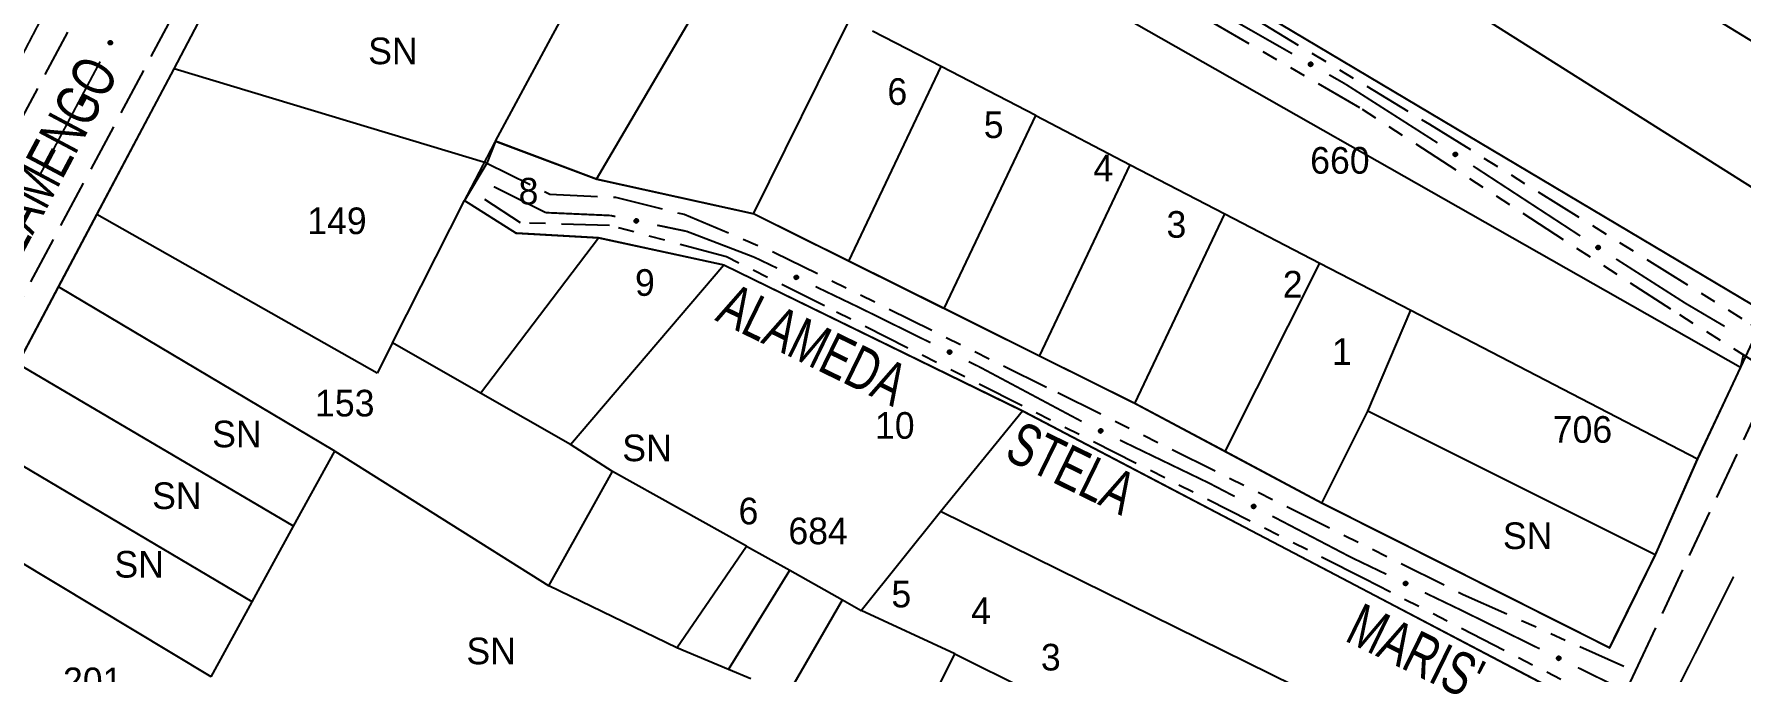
# Model space of a CAD drawing. Extents: x 203555 to 204724, y 4873703 to 4874787.
# Drawn here: x 204424.5 to 204584.7, y 4874197.2 to 4874257 of the extents above; entities that cross this region are included whole.
import ezdxf
from ezdxf.enums import TextEntityAlignment as Align

# ---------------------------------------------------------------- set-up
doc = ezdxf.new("R2010")
doc.units = 0
doc.header["$LTSCALE"] = 1.5
doc.header["$MEASUREMENT"] = 0
doc.linetypes.add('TRACO_11', pattern=[8, 3, -1, 3, -1])
doc.linetypes.add('TRACO_25', pattern=[8, 3, -1, 1, -1, 1, -1])
for name, color, linetype in [('CD_MALHA_LOTES', 7, 'CONTINUOUS'), ('RU-QUADRA', 210, 'CONTINUOUS'), ('SV-EIXO-RUA-N-PAV', 6, 'CONTINUOUS'), ('SV-EIXO-RUA-PAV', 20, 'CONTINUOUS'), ('SV-RUA-NAO-PAV', 7, 'CONTINUOUS'), ('SV-RUA-PAVIM', 7, 'CONTINUOUS'), ('SV-TXT-RUA-N-PAV', 7, 'CONTINUOUS'), ('SV-TXT-RUA-PAV', 7, 'CONTINUOUS'), ('Th_NmrPort', 1, 'CONTINUOUS')]:
    doc.layers.add(name, color=color, linetype=linetype)
doc.styles.add('ARIAL', font='ARIAL.SHX')

msp = doc.modelspace()

# ---------------------------------------------------------------- linework, layer by layer
at = {"layer": 'CD_MALHA_LOTES', "linetype": 'Continuous', "flags": 128}
for points in [[(204591.18871, 4874239.206725), (204495.971618, 4874299.295533)], [(204587.044974, 4874230.881957), (204490.166876, 4874288.514459)], [(204508.861262, 4874268.847068), (204584.66483, 4874225.761189)], [(204596.421879, 4874249.841343), (204564.504352, 4874269.366154)], [(204437.642343, 4874253.773361), (204445.038849, 4874267.859273)], [(204477.292566, 4874243.416729), (204489.571919, 4874264.397392)], [(204467.799492, 4874246.971801), (204474.503856, 4874259.423731)], [(204492.033314, 4874240.169592), (204501.074096, 4874258.429409)], [(204509.640992, 4874253.984416), (204503.209754, 4874257.321308)], [(204500.966128, 4874235.725731), (204509.640992, 4874253.984416)], [(204518.5114, 4874249.381943), (204509.640992, 4874253.984416)], [(204430.404906, 4874240.099845), (204437.642343, 4874253.773361)], [(204467.015782, 4874244.920745), (204437.642343, 4874253.773361)], [(204509.917718, 4874231.27253), (204518.5114, 4874249.381943)], [(204518.5114, 4874249.381943), (204527.381808, 4874244.779471)], [(204467.799492, 4874246.971801), (204467.015782, 4874244.920745)], [(204477.292566, 4874243.416729), (204467.799492, 4874246.971801)], [(204467.015782, 4874244.920745), (204464.898451, 4874241.413696)], [(204518.869309, 4874226.819328), (204527.381808, 4874244.779471)], [(204527.381808, 4874244.779471), (204536.252215, 4874240.176999)], [(204492.033314, 4874240.169592), (204477.292566, 4874243.416729)], [(204458.151085, 4874228.060854), (204464.898451, 4874241.413696)], [(204464.898451, 4874241.413696), (204469.740847, 4874238.359262), (204477.485798, 4874237.919944)], [(204426.805054, 4874233.298731), (204430.404906, 4874240.099845)], [(204456.698674, 4874225.197195), (204430.404906, 4874240.099845)], [(204500.966128, 4874235.725731), (204492.033314, 4874240.169592)], [(204527.820899, 4874222.366126), (204536.252215, 4874240.176999)], [(204536.252215, 4874240.176999), (204545.188223, 4874235.54049)], [(204466.414288, 4874223.341533), (204477.485798, 4874237.919944)], [(204477.485798, 4874237.919944), (204489.230322, 4874235.369174)], [(204474.848667, 4874218.52445), (204489.230322, 4874235.369174)], [(204489.230322, 4874235.369174), (204517.271915, 4874221.679707)], [(204509.917718, 4874231.27253), (204500.966128, 4874235.725731)], [(204536.303961, 4874217.840868), (204545.188223, 4874235.54049)], [(204545.188223, 4874235.54049), (204553.716591, 4874231.115487)], [(204422.984533, 4874226.080713), (204426.805054, 4874233.298731)], [(204452.720344, 4874217.888724), (204426.805054, 4874233.298731)], [(204518.869309, 4874226.819328), (204509.917718, 4874231.27253)], [(204549.680999, 4874221.640139), (204553.716591, 4874231.115487)], [(204553.716591, 4874231.115487), (204580.60672, 4874217.163359)], [(204587.044974, 4874230.881957), (204584.66483, 4874225.761189)], [(204458.151085, 4874228.060854), (204456.698674, 4874225.197195)], [(204466.414288, 4874223.341533), (204458.151085, 4874228.060854)], [(204527.820899, 4874222.366126), (204518.869309, 4874226.819328)], [(204448.870072, 4874210.84912), (204422.984533, 4874226.080713)], [(204584.66483, 4874225.761189), (204580.60672, 4874217.163359)], [(204474.848667, 4874218.52445), (204466.414288, 4874223.341533)], [(204536.303961, 4874217.840868), (204527.820899, 4874222.366126)], [(204509.580626, 4874212.210012), (204517.271915, 4874221.679707)], [(204517.271915, 4874221.679707), (204545.419232, 4874206.920467), (204569.370822, 4874194.361285)], [(204545.351751, 4874213.014358), (204549.680999, 4874221.640139)], [(204576.653187, 4874208.16252), (204549.680999, 4874221.640139)], [(204444.983467, 4874203.743088), (204419.233746, 4874218.994442)], [(204448.870072, 4874210.84912), (204452.720344, 4874217.888724)], [(204452.720344, 4874217.888724), (204472.810634, 4874205.230871)], [(204478.808437, 4874215.986675), (204474.848667, 4874218.52445)], [(204545.351751, 4874213.014358), (204536.303961, 4874217.840868)], [(204580.60672, 4874217.163359), (204576.653187, 4874208.16252)], [(204472.810634, 4874205.230871), (204478.808437, 4874215.986675)], [(204491.363306, 4874208.977033), (204478.808437, 4874215.986675)], [(204572.349009, 4874199.436727), (204545.351751, 4874213.014358)], [(204441.140511, 4874196.716862), (204415.565776, 4874212.064632)], [(204444.983467, 4874203.743088), (204448.870072, 4874210.84912)], [(204502.135908, 4874202.940027), (204509.580626, 4874212.210012)], [(204564.851144, 4874184.970526), (204509.580626, 4874212.210012)], [(204484.841, 4874199.430842), (204491.363306, 4874208.977033)], [(204491.363306, 4874208.977033), (204495.432266, 4874206.705249)], [(204576.653187, 4874208.16252), (204572.349009, 4874199.436727)], [(204489.669146, 4874197.396876), (204495.432266, 4874206.705249)], [(204495.432266, 4874206.705249), (204500.383372, 4874203.940944)], [(204484.841, 4874199.430842), (204472.810634, 4874205.230871)], [(204441.140511, 4874196.716862), (204444.983467, 4874203.743088)], [(204495.237657, 4874195.051015), (204500.383372, 4874203.940944)], [(204500.383372, 4874203.940944), (204502.135908, 4874202.940027)], [(204510.935612, 4874198.848803), (204502.135908, 4874202.940027)], [(204489.669146, 4874197.396876), (204484.841, 4874199.430842)], [(204506.519149, 4874189.9945), (204510.935612, 4874198.848803)], [(204510.935612, 4874198.848803), (204517.849571, 4874195.406004)], [(204491.761551, 4874196.502139), (204489.669146, 4874197.396876)]]:
    msp.add_lwpolyline(points, dxfattribs=at)
at = {"layer": 'RU-QUADRA', "linetype": 'Continuous', "const_width": 0.18, "flags": 128}
for points in [[(204310.857444, 4874044.5141), (204316.825537, 4874055.439101), (204324.132849, 4874068.815634), (204329.359002, 4874078.382462), (204333.177494, 4874085.426942), (204337.035755, 4874092.544788), (204345.095916, 4874107.414438), (204353.010124, 4874122.014828), (204356.934678, 4874129.254974), (204362.483009, 4874139.490718), (204368.210604, 4874150.057173), (204378.042883, 4874168.788761), (204397.251538, 4874205.383394), (204406.511918, 4874222.683167), (204424.976674, 4874258.07243), (204427.873721, 4874263.624863), (204444.661365, 4874295.068416), (204448.524043, 4874302.303281), (204454.617907, 4874313.730759), (204470.747956, 4874344.227569), (204475.982677, 4874354.124766), (204485.256971, 4874371.659517), (204461.843799, 4874374.511439), (204441.363232, 4874377.006144)], [(204422.984533, 4874226.080713), (204426.805054, 4874233.298731), (204430.404906, 4874240.099845), (204437.642343, 4874253.773361), (204445.038849, 4874267.859273), (204447.790745, 4874273.145397), (204460.480566, 4874297.26649), (204467.557636, 4874310.744066), (204471.261834, 4874317.798344), (204475.021291, 4874324.957857), (204478.671907, 4874331.910092), (204485.640745, 4874345.181552), (204491.21124, 4874354.232307), (204497.536899, 4874364.353361), (204500.826242, 4874369.413888), (204504.874663, 4874371.438099), (204515.50177, 4874369.919941), (204522.066485, 4874369.107707), (204538.944045, 4874367.05678), (204555.571305, 4874364.680826), (204563.734615, 4874363.755384), (204579.610537, 4874361.829512), (204590.348219, 4874360.60571)], [(204584.93305, 4874226.9747), (204584.66483, 4874225.761189), (204580.60672, 4874217.163359), (204576.653187, 4874208.16252), (204572.349009, 4874199.436727), (204545.351751, 4874213.014358), (204527.820899, 4874222.366126), (204492.033314, 4874240.169592), (204477.292566, 4874243.416729), (204467.799492, 4874246.971801), (204464.898451, 4874241.413696), (204469.740847, 4874238.359262), (204477.485798, 4874237.919944), (204489.230322, 4874235.369174), (204517.271915, 4874221.679707), (204545.419232, 4874206.920467), (204569.370822, 4874194.361285)]]:
    msp.add_lwpolyline(points, dxfattribs=at)
at = {"layer": 'SV-EIXO-RUA-N-PAV', "const_width": 0.18}
for points in [[(204534.986169, 4874259.524758), (204542.580097, 4874255.197036)], [(204546.055367, 4874253.216506), (204546.924184, 4874252.721373)], [(204546.924184, 4874252.721373), (204547.546563, 4874252.366684)], [(204547.546563, 4874252.366684), (204556.212555, 4874246.830078)], [(204559.56845, 4874244.65347), (204569.615696, 4874238.092003)], [(204467.659754, 4874242.710037), (204472.13189, 4874240.473969)], [(204472.13189, 4874240.473969), (204472.521842, 4874240.278993)], [(204472.521842, 4874240.278993), (204478.080375, 4874240.031945)], [(204478.080375, 4874240.031945), (204478.599452, 4874240.008877)], [(204478.599452, 4874240.008877), (204479.069838, 4874239.911249)], [(204482.986374, 4874239.098383), (204484.944641, 4874238.69195)], [(204484.944641, 4874238.69195), (204485.757526, 4874238.523239)], [(204485.757526, 4874238.523239), (204491.519228, 4874236.316629)], [(204491.519228, 4874236.316629), (204492.105253, 4874236.092195)], [(204492.105253, 4874236.092195), (204494.244545, 4874235.066507)], [(204572.980475, 4874235.929143), (204578.878789, 4874232.159544)], [(204497.851407, 4874233.337189), (204501.45827, 4874231.607871)], [(204501.45827, 4874231.607871), (204501.964487, 4874231.365164)], [(204578.878789, 4874232.159544), (204579.487781, 4874231.770338)], [(204579.487781, 4874231.770338), (204583.172503, 4874229.598292)], [(204501.964487, 4874231.365164), (204508.633773, 4874228.070698)], [(204512.220081, 4874226.299148), (204513.116658, 4874225.85626)], [(204513.116658, 4874225.85626), (204513.174301, 4874225.827786)], [(204513.174301, 4874225.827786), (204522.823455, 4874220.681571)], [(204526.416252, 4874218.924094), (204534.522504, 4874215.01402)], [(204534.522504, 4874215.01402), (204534.783582, 4874214.888088)], [(204534.783582, 4874214.888088), (204537.18526, 4874213.632388)], [(204540.729994, 4874211.77905), (204547.819462, 4874208.072374)], [(204547.819462, 4874208.072374), (204548.086795, 4874207.932601)], [(204548.086795, 4874207.932601), (204551.420927, 4874206.332217)], [(204555.027019, 4874204.601293), (204557.731588, 4874203.3031)], [(204557.731588, 4874203.3031), (204558.216146, 4874203.070512)], [(204558.216146, 4874203.070512), (204565.809276, 4874199.334406)], [(204569.398342, 4874197.56845), (204577.473742, 4874193.595048)]]:
    msp.add_lwpolyline(points, dxfattribs=at)
at = {"layer": 'SV-EIXO-RUA-N-PAV'}
for points in [[(204544.247404, 4874254.373552), (204544.294386, 4874254.387142), (204544.337544, 4874254.389215), (204544.374038, 4874254.380583), (204544.404297, 4874254.364547), (204544.433407, 4874254.344655), (204544.45833, 4874254.318124), (204544.47947, 4874254.282551), (204544.493433, 4874254.235517), (204544.492651, 4874254.191166), (204544.486103, 4874254.154935), (204544.471198, 4874254.12242), (204544.4514, 4874254.094465), (204544.422985, 4874254.069488), (204544.386726, 4874254.048417), (204544.339092, 4874254.03552), (204544.296767, 4874254.033778), (204544.261688, 4874254.043054), (204544.229094, 4874254.058245), (204544.199619, 4874254.07891), (204544.175304, 4874254.105094), (204544.154154, 4874254.14164), (204544.142048, 4874254.188823), (204544.139829, 4874254.231018), (204544.148609, 4874254.266218), (204544.164288, 4874254.29797), (204544.183885, 4874254.327409), (204544.209511, 4874254.353573), (204544.247404, 4874254.373552)], [(204557.833801, 4874245.917778), (204557.881519, 4874245.928501), (204557.924723, 4874245.927959), (204557.960628, 4874245.917136), (204557.989862, 4874245.899298), (204558.017714, 4874245.877681), (204558.040987, 4874245.849691), (204558.059935, 4874245.812904), (204558.071028, 4874245.765111), (204558.067564, 4874245.720889), (204558.058836, 4874245.685121), (204558.041991, 4874245.653567), (204558.020538, 4874245.626861), (204557.990664, 4874245.603649), (204557.953197, 4874245.58481), (204557.904869, 4874245.574819), (204557.862517, 4874245.575641), (204557.828063, 4874245.587022), (204557.796448, 4874245.604157), (204557.768277, 4874245.626567), (204557.745591, 4874245.654174), (204557.726691, 4874245.691933), (204557.717462, 4874245.739762), (204557.717799, 4874245.782013), (204557.728693, 4874245.816618), (204557.746264, 4874245.847364), (204557.767606, 4874245.875563), (204557.794768, 4874245.900128), (204557.833801, 4874245.917778)], [(204480.909794, 4874239.641798), (204480.950299, 4874239.669209), (204480.990717, 4874239.684484), (204481.028094, 4874239.687522), (204481.061823, 4874239.681594), (204481.095647, 4874239.671642), (204481.127534, 4874239.654086), (204481.15861, 4874239.626761), (204481.186391, 4874239.586321), (204481.199318, 4874239.543889), (204481.204257, 4874239.507404), (204481.200101, 4874239.471877), (204481.189883, 4874239.439181), (204481.170551, 4874239.406661), (204481.142552, 4874239.37544), (204481.101212, 4874239.348488), (204481.061485, 4874239.333785), (204481.025255, 4874239.331796), (204480.989566, 4874239.3362), (204480.955156, 4874239.346774), (204480.923954, 4874239.364188), (204480.89257, 4874239.392435), (204480.866509, 4874239.43359), (204480.851392, 4874239.473045), (204480.848894, 4874239.509238), (204480.854022, 4874239.544277), (204480.86359, 4874239.578323), (204480.879904, 4874239.611112), (204480.909794, 4874239.641798)], [(204571.233454, 4874237.176302), (204571.281065, 4874237.187494), (204571.324272, 4874237.187378), (204571.360282, 4874237.176909), (204571.38969, 4874237.15936), (204571.417754, 4874237.138018), (204571.441301, 4874237.110259), (204571.460611, 4874237.07366), (204571.472174, 4874237.025979), (204571.469146, 4874236.981725), (204571.460771, 4874236.945873), (204571.444238, 4874236.914154), (204571.423049, 4874236.887238), (204571.393405, 4874236.863733), (204571.356125, 4874236.844526), (204571.307898, 4874236.834059), (204571.265539, 4874236.834464), (204571.230975, 4874236.845505), (204571.199193, 4874236.862328), (204571.170803, 4874236.884459), (204571.147845, 4874236.911842), (204571.128575, 4874236.949412), (204571.118875, 4874236.997148), (204571.118796, 4874237.039401), (204571.129349, 4874237.074111), (204571.146616, 4874237.105028), (204571.167679, 4874237.133436), (204571.194598, 4874237.158268), (204571.233454, 4874237.176302)], [(204495.966008, 4874234.363226), (204496.011909, 4874234.380111), (204496.054812, 4874234.385237), (204496.091826, 4874234.379213), (204496.123145, 4874234.365361), (204496.153591, 4874234.347581), (204496.180331, 4874234.322883), (204496.203938, 4874234.288897), (204496.221199, 4874234.24297), (204496.223561, 4874234.198676), (204496.219597, 4874234.162072), (204496.207034, 4874234.128582), (204496.189266, 4874234.099295), (204496.162692, 4874234.072367), (204496.128017, 4874234.04878), (204496.081416, 4874234.032541), (204496.039321, 4874234.027804), (204496.003673, 4874234.034571), (204495.970084, 4874234.047415), (204495.939219, 4874234.065939), (204495.91311, 4874234.090335), (204495.889424, 4874234.12529), (204495.874006, 4874234.171498), (204495.868802, 4874234.213428), (204495.875067, 4874234.249162), (204495.888456, 4874234.281946), (204495.905918, 4874234.312699), (204495.929626, 4874234.340613), (204495.966008, 4874234.363226)], [(204510.34686, 4874227.347253), (204510.392956, 4874227.363598), (204510.435916, 4874227.368219), (204510.472856, 4874227.361761), (204510.504011, 4874227.347542), (204510.534245, 4874227.329406), (204510.560694, 4874227.304396), (204510.5839, 4874227.270135), (204510.600621, 4874227.224009), (204510.602463, 4874227.179689), (204510.598069, 4874227.143135), (204510.585113, 4874227.109795), (204510.567003, 4874227.080718), (204510.540115, 4874227.054104), (204510.505165, 4874227.030926), (204510.458376, 4874227.015235), (204510.416229, 4874227.010993), (204510.380662, 4874227.018178), (204510.347227, 4874227.031415), (204510.316582, 4874227.050301), (204510.290761, 4874227.075001), (204510.267487, 4874227.110232), (204510.252612, 4874227.156618), (204510.247901, 4874227.198607), (204510.254585, 4874227.234264), (204510.268358, 4874227.266888), (204510.28618, 4874227.297435), (204510.310214, 4874227.325068), (204510.34686, 4874227.347253)], [(204524.533275, 4874219.954571), (204524.579216, 4874219.971348), (204524.622131, 4874219.976372), (204524.65913, 4874219.970261), (204524.690417, 4874219.956335), (204524.72082, 4874219.938484), (204524.747503, 4874219.913723), (204524.771029, 4874219.879681), (204524.788182, 4874219.833714), (204524.79044, 4874219.789414), (204524.786389, 4874219.75282), (204524.773747, 4874219.719359), (204524.75591, 4874219.690114), (204524.729273, 4874219.663249), (204524.694542, 4874219.639744), (204524.647904, 4874219.623614), (204524.605797, 4874219.618977), (204524.570165, 4874219.625828), (204524.536607, 4874219.638751), (204524.505786, 4874219.657348), (204524.479734, 4874219.681805), (204524.456131, 4874219.716816), (204524.440821, 4874219.76306), (204524.435717, 4874219.805002), (204524.442065, 4874219.840721), (204524.455532, 4874219.873473), (204524.473066, 4874219.904185), (204524.49684, 4874219.932043), (204524.533275, 4874219.954571)], [(204538.881304, 4874212.869843), (204538.927763, 4874212.885126), (204538.970818, 4874212.888761), (204539.0076, 4874212.881457), (204539.038421, 4874212.866528), (204539.068231, 4874212.847703), (204539.094099, 4874212.822092), (204539.116514, 4874212.787308), (204539.132172, 4874212.740811), (204539.132997, 4874212.696461), (204539.127766, 4874212.660017), (204539.114049, 4874212.626982), (204539.095276, 4874212.598329), (204539.067785, 4874212.572339), (204539.032313, 4874212.549968), (204538.985177, 4874212.535355), (204538.942943, 4874212.53208), (204538.907551, 4874212.540079), (204538.874428, 4874212.55408), (204538.844224, 4874212.573663), (204538.818976, 4874212.598949), (204538.796517, 4874212.634705), (204538.782709, 4874212.681419), (204538.778963, 4874212.723505), (204538.786463, 4874212.759), (204538.80098, 4874212.7913), (204538.819498, 4874212.821429), (204538.84416, 4874212.848504), (204538.881304, 4874212.869843)], [(204553.142077, 4874205.62817), (204553.187986, 4874205.645035), (204553.230891, 4874205.650142), (204553.267901, 4874205.644101), (204553.299215, 4874205.630235), (204553.329652, 4874205.612442), (204553.356382, 4874205.587732), (204553.379974, 4874205.553735), (204553.397214, 4874205.507801), (204553.399557, 4874205.463505), (204553.395576, 4874205.426903), (204553.382998, 4874205.393419), (204553.365217, 4874205.36414), (204553.338631, 4874205.337224), (204553.303945, 4874205.313652), (204553.257337, 4874205.297434), (204553.21524, 4874205.292716), (204553.179595, 4874205.299499), (204553.146012, 4874205.312357), (204553.115156, 4874205.330895), (204553.089057, 4874205.355303), (204553.065387, 4874205.390269), (204553.049989, 4874205.436483), (204553.044804, 4874205.478416), (204553.051085, 4874205.514147), (204553.064489, 4874205.546925), (204553.081964, 4874205.57767), (204553.105685, 4874205.605573), (204553.142077, 4874205.62817)], [(204567.523489, 4874198.613633), (204567.569559, 4874198.63005), (204567.612512, 4874198.634738), (204567.649462, 4874198.628338), (204567.680639, 4874198.614167), (204567.710902, 4874198.596078), (204567.73739, 4874198.571109), (204567.760649, 4874198.536884), (204567.777442, 4874198.490785), (204567.779353, 4874198.446468), (204567.775016, 4874198.409907), (204567.762112, 4874198.376546), (204567.744047, 4874198.347442), (204567.717201, 4874198.320786), (204567.682287, 4874198.297553), (204567.635523, 4874198.281789), (204567.593382, 4874198.277482), (204567.557805, 4874198.284611), (204567.524349, 4874198.297796), (204567.493674, 4874198.316634), (204567.467814, 4874198.341294), (204567.444486, 4874198.376489), (204567.429539, 4874198.422851), (204567.424762, 4874198.464833), (204567.43139, 4874198.500501), (204567.445113, 4874198.533146), (204567.462887, 4874198.56372), (204567.486878, 4874198.591391), (204567.523489, 4874198.613633)]]:
    msp.add_lwpolyline(points, close=True, dxfattribs=at)
for points in [[(204544.139829, 4874254.231018), (204544.4514, 4874254.094465)], [(204544.142048, 4874254.188823), (204544.422985, 4874254.069488)], [(204544.142328, 4874254.207976), (204544.432564, 4874254.083407)], [(204544.146854, 4874254.246231), (204544.458429, 4874254.109501)], [(204544.148609, 4874254.266218), (204544.471198, 4874254.12242)], [(204544.152195, 4874254.164659), (204544.401957, 4874254.060015)], [(204544.154154, 4874254.14164), (204544.386726, 4874254.048417)], [(204544.158492, 4874254.280433), (204544.475829, 4874254.137278)], [(204544.164288, 4874254.29797), (204544.486103, 4874254.154935)], [(204544.170691, 4874254.122707), (204544.355939, 4874254.045406)], [(204544.175304, 4874254.105094), (204544.339092, 4874254.03552)], [(204544.177919, 4874254.311766), (204544.485938, 4874254.177063)], [(204544.183885, 4874254.327409), (204544.492651, 4874254.191166)], [(204544.191546, 4874254.090405), (204544.312113, 4874254.037401)], [(204544.199619, 4874254.07891), (204544.296767, 4874254.033778)], [(204544.200737, 4874254.338026), (204544.489278, 4874254.215994)], [(204544.209511, 4874254.353573), (204544.493433, 4874254.235517)], [(204544.228298, 4874254.361583), (204544.482458, 4874254.259144)], [(204544.247404, 4874254.373552), (204544.47947, 4874254.282551)], [(204544.273296, 4874254.379914), (204544.462266, 4874254.303633)], [(204544.294386, 4874254.387142), (204544.45833, 4874254.318124)], [(204544.318984, 4874254.38843), (204544.437689, 4874254.334916)], [(204544.337544, 4874254.389215), (204544.433407, 4874254.344655)], [(204557.717462, 4874245.739762), (204557.990664, 4874245.603649)], [(204557.717799, 4874245.782013), (204558.020538, 4874245.626861)], [(204557.7189, 4874245.758863), (204558.001068, 4874245.616963)], [(204557.725731, 4874245.796774), (204558.028464, 4874245.641444)], [(204557.726128, 4874245.715029), (204557.969102, 4874245.595465)], [(204557.726691, 4874245.691933), (204557.953197, 4874245.58481)], [(204557.728693, 4874245.816618), (204558.041991, 4874245.653567)], [(204557.739418, 4874245.830209), (204558.047513, 4874245.668117)], [(204557.742052, 4874245.672034), (204557.922284, 4874245.583668)], [(204557.745591, 4874245.654174), (204557.904869, 4874245.574819)], [(204557.746264, 4874245.847364), (204558.058836, 4874245.685121)], [(204557.760705, 4874245.86031), (204558.06001, 4874245.707218)], [(204557.760915, 4874245.63853), (204557.878054, 4874245.578328)], [(204557.767606, 4874245.875563), (204558.067564, 4874245.720889)], [(204557.768277, 4874245.626567), (204557.862517, 4874245.575641)], [(204557.78507, 4874245.885141), (204558.065699, 4874245.745876)], [(204557.794768, 4874245.900128), (204558.071028, 4874245.765111)], [(204557.814005, 4874245.906988), (204558.061502, 4874245.78936)], [(204557.833801, 4874245.917778), (204558.059935, 4874245.812904)], [(204557.86003, 4874245.922563), (204558.044039, 4874245.834989)], [(204557.881519, 4874245.928501), (204558.040987, 4874245.849691)], [(204557.906149, 4874245.928298), (204558.021399, 4874245.867701)], [(204557.924723, 4874245.927959), (204558.017714, 4874245.877681)], [(204480.854022, 4874239.544277), (204481.204257, 4874239.507404)], [(204480.862737, 4874239.561603), (204481.197279, 4874239.528403)], [(204480.86359, 4874239.578323), (204481.199318, 4874239.543889)], [(204480.87635, 4874239.593618), (204481.188456, 4874239.566468)], [(204480.879904, 4874239.611112), (204481.186391, 4874239.586321)], [(204480.895307, 4874239.624523), (204481.168667, 4874239.605415)], [(204480.909794, 4874239.641798), (204481.15861, 4874239.626761)], [(204480.932464, 4874239.655832), (204481.135745, 4874239.641514)], [(204480.950299, 4874239.669209), (204481.127534, 4874239.654086)], [(204480.973302, 4874239.678016), (204481.102722, 4874239.663697)], [(204480.990717, 4874239.684484), (204481.095647, 4874239.671642)], [(204480.848894, 4874239.509238), (204481.200101, 4874239.471877)], [(204480.851392, 4874239.473045), (204481.189883, 4874239.439181)], [(204480.853385, 4874239.489683), (204481.191935, 4874239.455652)], [(204480.853914, 4874239.525807), (204481.199926, 4874239.48744)], [(204480.860872, 4874239.451896), (204481.175373, 4874239.422855)], [(204480.866509, 4874239.43359), (204481.170551, 4874239.406661)], [(204480.88361, 4874239.41373), (204481.153467, 4874239.391168)], [(204480.89257, 4874239.392435), (204481.142552, 4874239.37544)], [(204480.914137, 4874239.379522), (204481.114192, 4874239.363086)], [(204480.923954, 4874239.364188), (204481.101212, 4874239.348488)], [(204480.943934, 4874239.355221), (204481.074967, 4874239.341961)], [(204480.955156, 4874239.346774), (204481.061485, 4874239.333785)], [(204571.118796, 4874237.039401), (204571.423049, 4874236.887238)], [(204571.118875, 4874236.997148), (204571.393405, 4874236.863733)], [(204571.120125, 4874237.016262), (204571.403677, 4874236.877148)], [(204571.126582, 4874237.054239), (204571.43083, 4874236.901899)], [(204571.127784, 4874236.972501), (204571.371924, 4874236.855337)], [(204571.128575, 4874236.949412), (204571.356125, 4874236.844526)], [(204571.129349, 4874237.074111), (204571.444238, 4874236.914154)], [(204571.139939, 4874237.087807), (204571.449616, 4874236.928758)], [(204571.144131, 4874236.929666), (204571.325224, 4874236.843079)], [(204571.146616, 4874237.105028), (204571.460771, 4874236.945873)], [(204571.147845, 4874236.911842), (204571.307898, 4874236.834059)], [(204571.160928, 4874237.118116), (204571.461727, 4874236.96798)], [(204571.163323, 4874236.896349), (204571.281049, 4874236.837304)], [(204571.167679, 4874237.133436), (204571.469146, 4874236.981725)], [(204571.170803, 4874236.884459), (204571.265539, 4874236.834464)], [(204571.185048, 4874237.143186), (204571.467035, 4874237.006692)], [(204571.194598, 4874237.158268), (204571.472174, 4874237.025979)], [(204571.213766, 4874237.165317), (204571.46241, 4874237.050132)], [(204571.233454, 4874237.176302), (204571.460611, 4874237.07366)], [(204571.259636, 4874237.181344), (204571.444498, 4874237.095587)], [(204571.281065, 4874237.187494), (204571.441301, 4874237.110259)], [(204571.305696, 4874237.187534), (204571.421537, 4874237.128075)], [(204571.324272, 4874237.187378), (204571.417754, 4874237.138018)], [(204495.868802, 4874234.213428), (204496.189266, 4874234.099295)], [(204495.872928, 4874234.190622), (204496.171261, 4874234.08693)], [(204495.874006, 4874234.171498), (204496.162692, 4874234.072367)], [(204495.874731, 4874234.229101), (204496.195211, 4874234.114791)], [(204495.875067, 4874234.249162), (204496.207034, 4874234.128582)], [(204495.883917, 4874234.264042), (204496.2106, 4874234.143731)], [(204495.885839, 4874234.148113), (204496.142388, 4874234.061428)], [(204495.888456, 4874234.281946), (204496.219597, 4874234.162072)], [(204495.889424, 4874234.12529), (204496.128017, 4874234.04878)], [(204495.901076, 4874234.296673), (204496.217865, 4874234.184132)], [(204495.905918, 4874234.312699), (204496.223561, 4874234.198676)], [(204495.907261, 4874234.107577), (204496.09752, 4874234.043596)], [(204495.91311, 4874234.090335), (204496.081416, 4874234.032541)], [(204495.921976, 4874234.324484), (204496.218438, 4874234.223202)], [(204495.929626, 4874234.340613), (204496.221199, 4874234.24297)], [(204495.930353, 4874234.076834), (204496.054371, 4874234.032505)], [(204495.939219, 4874234.065939), (204496.039321, 4874234.027804)], [(204495.947798, 4874234.349934), (204496.208577, 4874234.265761)], [(204495.966008, 4874234.363226), (204496.203938, 4874234.288897)], [(204495.991385, 4874234.371408), (204496.185284, 4874234.308707)], [(204496.011909, 4874234.380111), (204496.180331, 4874234.322883)], [(204496.036354, 4874234.383139), (204496.158552, 4874234.33817)], [(204496.054812, 4874234.385237), (204496.153591, 4874234.347581)], [(204510.247901, 4874227.198607), (204510.567003, 4874227.080718)], [(204510.251759, 4874227.175753), (204510.548854, 4874227.068565)], [(204510.252612, 4874227.156618), (204510.540115, 4874227.054104)], [(204510.254014, 4874227.214209), (204510.57313, 4874227.096143)], [(204510.254585, 4874227.234264), (204510.585113, 4874227.109795)], [(204510.26361, 4874227.249039), (204510.588857, 4874227.124901)], [(204510.26417, 4874227.133096), (204510.519684, 4874227.043405)], [(204510.267487, 4874227.110232), (204510.505165, 4874227.030926)], [(204510.268358, 4874227.266888), (204510.598069, 4874227.143135)], [(204510.28115, 4874227.281466), (204510.596596, 4874227.165214)], [(204510.285115, 4874227.092311), (204510.474609, 4874227.0261)], [(204510.28618, 4874227.297435), (204510.602463, 4874227.179689)], [(204510.290761, 4874227.075001), (204510.458376, 4874227.015235)], [(204510.302375, 4874227.30903), (204510.597627, 4874227.204274)], [(204510.307844, 4874227.061299), (204510.431333, 4874227.015517)], [(204510.310214, 4874227.325068), (204510.600621, 4874227.224009)], [(204510.316582, 4874227.050301), (204510.416229, 4874227.010993)], [(204510.328494, 4874227.334176), (204510.588268, 4874227.246946)], [(204510.34686, 4874227.347253), (204510.5839, 4874227.270135)], [(204510.37233, 4874227.355136), (204510.56548, 4874227.290163)], [(204510.392956, 4874227.363598), (204510.560694, 4874227.304396)], [(204510.417434, 4874227.366338), (204510.539096, 4874227.319937)], [(204510.435916, 4874227.368219), (204510.534245, 4874227.329406)], [(204524.435717, 4874219.805002), (204524.75591, 4874219.690114)], [(204524.439789, 4874219.782186), (204524.737876, 4874219.677792)], [(204524.440821, 4874219.76306), (204524.729273, 4874219.663249)], [(204524.441683, 4874219.820661), (204524.761893, 4874219.705596)], [(204524.442065, 4874219.840721), (204524.773747, 4874219.719359)], [(204524.450951, 4874219.85558), (204524.777349, 4874219.7345)], [(204524.452599, 4874219.739647), (204524.708944, 4874219.652358)], [(204524.455532, 4874219.873473), (204524.786389, 4874219.75282)], [(204524.456131, 4874219.716816), (204524.694542, 4874219.639744)], [(204524.468186, 4874219.888171), (204524.784709, 4874219.774884)], [(204524.473066, 4874219.904185), (204524.79044, 4874219.789414)], [(204524.473926, 4874219.699061), (204524.664034, 4874219.634631)], [(204524.479734, 4874219.681805), (204524.647904, 4874219.623614)], [(204524.489152, 4874219.915932), (204524.785374, 4874219.813952)], [(204524.49684, 4874219.932043), (204524.788182, 4874219.833714)], [(204524.496945, 4874219.668263), (204524.620859, 4874219.623643)], [(204524.505786, 4874219.657348), (204524.605797, 4874219.618977)], [(204524.515033, 4874219.941322), (204524.775614, 4874219.856534)], [(204524.533275, 4874219.954571), (204524.771029, 4874219.879681)], [(204524.558671, 4874219.962692), (204524.752422, 4874219.899535)], [(204524.579216, 4874219.971348), (204524.747503, 4874219.913723)], [(204524.603667, 4874219.974318), (204524.725759, 4874219.929061)], [(204524.622131, 4874219.976372), (204524.72082, 4874219.938484)], [(204538.778963, 4874212.723505), (204539.095276, 4874212.598329)], [(204538.782295, 4874212.700569), (204539.076853, 4874212.586596)], [(204538.782709, 4874212.681419), (204539.067785, 4874212.572339)], [(204538.785432, 4874212.738963), (204539.101756, 4874212.61361)], [(204538.786463, 4874212.759), (204539.114049, 4874212.626982)], [(204538.793725, 4874212.657639), (204539.047114, 4874212.562111)], [(204538.795824, 4874212.773564), (204539.118138, 4874212.641999)], [(204538.796517, 4874212.634705), (204539.032313, 4874212.549968)], [(204538.80098, 4874212.7913), (204539.127766, 4874212.660017)], [(204538.813729, 4874212.616384), (204539.001655, 4874212.545844)], [(204538.814103, 4874212.805581), (204539.126799, 4874212.682124)], [(204538.818976, 4874212.598949), (204538.985177, 4874212.535355)], [(204538.819498, 4874212.821429), (204539.132997, 4874212.696461)], [(204538.83574, 4874212.584859), (204538.958147, 4874212.536257)], [(204538.835955, 4874212.83265), (204539.128727, 4874212.72115)], [(204538.84416, 4874212.848504), (204539.132172, 4874212.740811)], [(204538.844224, 4874212.573663), (204538.942943, 4874212.53208)], [(204538.862644, 4874212.85719), (204539.120348, 4874212.764025)], [(204538.881304, 4874212.869843), (204539.116514, 4874212.787308)], [(204538.906949, 4874212.877139), (204539.098558, 4874212.807753)], [(204538.927763, 4874212.885126), (204539.094099, 4874212.822092)], [(204538.952298, 4874212.887304), (204539.072863, 4874212.838125)], [(204538.970818, 4874212.888761), (204539.068231, 4874212.847703)], [(204553.044804, 4874205.478416), (204553.365217, 4874205.36414)], [(204553.04892, 4874205.455607), (204553.347206, 4874205.351783)], [(204553.049989, 4874205.436483), (204553.338631, 4874205.337224)], [(204553.05074, 4874205.494086), (204553.371169, 4874205.379633)], [(204553.051085, 4874205.514147), (204553.382998, 4874205.393419)], [(204553.059942, 4874205.529022), (204553.386571, 4874205.408566)], [(204553.061812, 4874205.413093), (204553.318322, 4874205.326294)], [(204553.064489, 4874205.546925), (204553.395576, 4874205.426903)], [(204553.065387, 4874205.390269), (204553.303945, 4874205.313652)], [(204553.077115, 4874205.561646), (204553.393853, 4874205.448964)], [(204553.081964, 4874205.57767), (204553.399557, 4874205.463505)], [(204553.083216, 4874205.372548), (204553.273447, 4874205.308481)], [(204553.089057, 4874205.355303), (204553.257337, 4874205.297434)], [(204553.098027, 4874205.589447), (204553.394444, 4874205.488034)], [(204553.105685, 4874205.605573), (204553.397214, 4874205.507801)], [(204553.106294, 4874205.341794), (204553.230293, 4874205.29741)], [(204553.115156, 4874205.330895), (204553.21524, 4874205.292716)], [(204553.12386, 4874205.614887), (204553.384603, 4874205.530597)], [(204553.142077, 4874205.62817), (204553.379974, 4874205.553735)], [(204553.167457, 4874205.636341), (204553.361328, 4874205.573554)], [(204553.187986, 4874205.645035), (204553.356382, 4874205.587732)], [(204553.212431, 4874205.648052), (204553.334609, 4874205.603028)], [(204553.230891, 4874205.650142), (204553.329652, 4874205.612442)], [(204567.424762, 4874198.464833), (204567.744047, 4874198.347442)], [(204567.428656, 4874198.441985), (204567.725917, 4874198.335261)], [(204567.429539, 4874198.422851), (204567.717201, 4874198.320786)], [(204567.430851, 4874198.480444), (204567.75015, 4874198.362877)], [(204567.43139, 4874198.500501), (204567.762112, 4874198.376546)], [(204567.440392, 4874198.515289), (204567.765833, 4874198.391658)], [(204567.441133, 4874198.399347), (204567.696786, 4874198.310055)], [(204567.444486, 4874198.376489), (204567.682287, 4874198.297553)], [(204567.445113, 4874198.533146), (204567.775016, 4874198.409907)], [(204567.457882, 4874198.547744), (204567.773508, 4874198.431984)], [(204567.462142, 4874198.358595), (204567.651739, 4874198.29268)], [(204567.462887, 4874198.56372), (204567.779353, 4874198.446468)], [(204567.467814, 4874198.341294), (204567.635523, 4874198.281789)], [(204567.479064, 4874198.575341), (204567.774479, 4874198.471046)], [(204567.484919, 4874198.327618), (204567.60848, 4874198.282029)], [(204567.486878, 4874198.591391), (204567.777442, 4874198.490785)], [(204567.493674, 4874198.316634), (204567.593382, 4874198.277482)], [(204567.505144, 4874198.600527), (204567.765053, 4874198.513703)], [(204567.523489, 4874198.613633), (204567.760649, 4874198.536884)], [(204567.548947, 4874198.621555), (204567.742198, 4874198.556884)], [(204567.569559, 4874198.63005), (204567.73739, 4874198.571109)], [(204567.594033, 4874198.632828), (204567.715767, 4874198.586617)], [(204567.612512, 4874198.634738), (204567.710902, 4874198.596078)]]:
    msp.add_lwpolyline(points, dxfattribs=at)
at = {"layer": 'SV-EIXO-RUA-PAV'}
msp.add_lwpolyline([(204431.81664, 4874256.300913), (204431.8316, 4874256.254349), (204431.834936, 4874256.21127), (204431.827376, 4874256.17454), (204431.812233, 4874256.143824), (204431.793201, 4874256.114144), (204431.767411, 4874256.088455), (204431.732472, 4874256.066283), (204431.685867, 4874256.050948), (204431.641512, 4874256.050432), (204431.605106, 4874256.055916), (204431.572167, 4874256.069863), (204431.543645, 4874256.088834), (204431.517847, 4874256.116505), (204431.495723, 4874256.152133), (204431.481438, 4874256.199369), (204431.478457, 4874256.241625), (204431.486702, 4874256.27696), (204431.500933, 4874256.309985), (204431.520726, 4874256.340052), (204431.546187, 4874256.365123), (204431.582098, 4874256.387334), (204431.628907, 4874256.400816), (204431.671018, 4874256.40427), (204431.70646, 4874256.396523), (204431.738658, 4874256.381781), (204431.768658, 4874256.363054), (204431.79556, 4874256.338205), (204431.81664, 4874256.300913)], close=True, dxfattribs=at)
for points in [[(204431.520726, 4874256.340052), (204431.478457, 4874256.241625)], [(204431.546187, 4874256.365123), (204431.481438, 4874256.199369)], [(204431.53198, 4874256.348458), (204431.482528, 4874256.226391)], [(204431.563658, 4874256.370249), (204431.491813, 4874256.182818)], [(204431.582098, 4874256.387334), (204431.495723, 4874256.152133)], [(204431.60505, 4874256.389966), (204431.507763, 4874256.137247)], [(204431.628907, 4874256.400816), (204431.517847, 4874256.116505)], [(204431.648059, 4874256.401097), (204431.53204, 4874256.107338)], [(204431.671018, 4874256.40427), (204431.543645, 4874256.088834)], [(204431.68643, 4874256.397693), (204431.558881, 4874256.082249)], [(204431.70646, 4874256.396523), (204431.572167, 4874256.069863)], [(204431.720958, 4874256.387061), (204431.587155, 4874256.065669)], [(204431.738658, 4874256.381781), (204431.605106, 4874256.055916)], [(204431.752847, 4874256.368559), (204431.627219, 4874256.056729)], [(204431.768658, 4874256.363054), (204431.641512, 4874256.050432)], [(204431.779763, 4874256.34652), (204431.666231, 4874256.05453)], [(204431.79556, 4874256.338205), (204431.685867, 4874256.050948)], [(204431.804118, 4874256.319661), (204431.709163, 4874256.062611)], [(204431.81664, 4874256.300913), (204431.732472, 4874256.066283)], [(204431.823758, 4874256.275218), (204431.753042, 4874256.084097)], [(204431.8316, 4874256.254349), (204431.767411, 4874256.088455)], [(204431.833607, 4874256.2298), (204431.783591, 4874256.109579)], [(204431.834936, 4874256.21127), (204431.793201, 4874256.114144)]]:
    msp.add_lwpolyline(points, dxfattribs=at)
at = {"layer": 'SV-EIXO-RUA-PAV', "const_width": 0.18}
for points in [[(204430.71302, 4874254.459852), (204425.548687, 4874244.747506)], [(204425.548687, 4874244.747506), (204425.146016, 4874243.990219)], [(204425.146016, 4874243.990219), (204425.079165, 4874243.864585)], [(204584.01215, 4874206.101921), (204578.630643, 4874195.376279)]]:
    msp.add_lwpolyline(points, dxfattribs=at)
at = {"layer": 'SV-RUA-NAO-PAV', "linetype": 'TRACO_25'}
for points in [[(204505.192641, 4874278.023263, 10.172752), (204529.034834, 4874264.545773, 10.519059), (204555.481954, 4874248.567898, 10.593267), (204585.635844, 4874229.814559, 10.593267), (204589.36006, 4874228.330039, 10.667477)], [(204587.839548, 4874225.082475, 10.791158), (204578.123426, 4874231.215027, 10.939574), (204548.946049, 4874250.118341, 10.543796), (204520.170012, 4874266.746386, 10.494323), (204503.115143, 4874275.373053, 10.172752)], [(204467.015782, 4874244.920745, 10.667477), (204472.902221, 4874242.020591, 10.667477), (204479.087181, 4874241.720301, 10.667477), (204485.522942, 4874240.119856, 10.667477), (204493.987549, 4874236.544107, 10.766421), (204520.584037, 4874223.39154, 10.939574), (204558.625573, 4874204.437853, 11.186936), (204574.796252, 4874197.224146, 11.137465)], [(204573.148226, 4874193.704234, 11.112728), (204549.360336, 4874205.913401, 11.211673), (204498.696612, 4874231.518352, 10.865366), (204489.491965, 4874236.119562, 10.890102), (204478.508042, 4874239.083478, 10.741685), (204470.1737, 4874239.320404, 10.667477), (204466.826726, 4874241.52435, 10.667477)]]:
    msp.add_polyline3d(points, dxfattribs=at)
at = {"layer": 'SV-RUA-PAVIM', "linetype": 'TRACO_11'}
for points in [[(204263.679682, 4873957.015295, 10.894241), (204290.510309, 4874003.631593, 11.211774), (204321.419977, 4874058.720431, 11.482839), (204369.536027, 4874149.216517, 11.17305), (204401.257861, 4874207.366013, 10.576709), (204405.873209, 4874216.156244, 10.222224), (204460.45863, 4874319.029684, 8.614371), (204490.664412, 4874375.509722, 7.476505), (204490.664211, 4874376.159794, 7.402297), (204463.610241, 4874379.707399, 7.402297), (204406.402276, 4874386.299634, 6.681124), (204400.066345, 4874387.312452, 6.681124), (204350.572271, 4874393.784229, 6.580443), (204285.215306, 4874400.719152, 6.580443), (204248.246628, 4874404.675927, 6.897975)], [(204637.400109, 4874359.752802, 9.01015), (204636.835996, 4874359.894552, 8.861733), (204563.107234, 4874368.230909, 8.391746), (204504.161076, 4874375.084115, 7.77334), (204502.708759, 4874375.084175, 7.798076), (204500.981296, 4874374.134141, 7.798076), (204498.653337, 4874371.683965, 7.897021), (204465.844435, 4874311.853661, 8.935942), (204405.994013, 4874199.693741, 10.607687), (204384.944468, 4874160.662737, 10.963943), (204366.601682, 4874127.214804, 11.30471), (204333.437169, 4874064.103159, 11.537051), (204310.088184, 4874021.788555, 11.405392), (204284.460676, 4873976.578433, 11.142072)], [(204561.412788, 4874168.57651, 11.409562), (204573.148226, 4874193.704234, 10.098543), (204574.796252, 4874197.224146, 10.098543), (204587.839548, 4874225.082475, 10.098543), (204589.36006, 4874228.330039, 10.098543), (204603.099719, 4874257.675686, 10.098543), (204604.030712, 4874260.567222, 10.098543), (204637.399702, 4874331.65813, 10.098543)]]:
    msp.add_polyline3d(points, dxfattribs=at)

# ---------------------------------------------------------------- texts
at = {"layer": 'SV-TXT-RUA-N-PAV', "style": 'ARIAL', "width": 0.7}
for s, p in [('ALAMEDA', (204488.325357, 4874230.211848)), ('STELA', (204515.436892, 4874217.231174)), ("MARIS'", (204547.395641, 4874200.142692))]:
    msp.add_text(s, height=4, rotation=334, dxfattribs=at).set_placement(p)
at = {"layer": 'SV-TXT-RUA-PAV', "style": 'ARIAL', "width": 0.7}
msp.add_text('FLAMENGO', height=4, rotation=62, dxfattribs=at).set_placement((204422.228443, 4874234.077262))
at = {"layer": 'Th_NmrPort', "color": 1}
for s, p in [('SN', (204455.865841, 4874255.460843)), ('6', (204504.594622, 4874251.645498)), ('5', (204513.63757, 4874248.527239)), ('660', (204544.271768, 4874245.18674)), ('4', (204523.927822, 4874244.473504)), ('8', (204469.981957, 4874242.290723)), ('149', (204450.143733, 4874239.511423)), ('3', (204530.78799, 4874239.172465)), ('9', (204480.907731, 4874233.720093)), ('2', (204541.701893, 4874233.559601)), ('1', (204546.325947, 4874227.230708)), ('153', (204450.878924, 4874222.396846)), ('SN', (204441.222524, 4874219.499926)), ('10', (204503.428014, 4874220.303148)), ('706', (204567.035052, 4874219.92885)), ('SN', (204479.710298, 4874218.195229)), ('SN', (204435.589624, 4874213.706086)), ('6', (204490.624201, 4874212.270538)), ('684', (204495.301588, 4874210.399583)), ('SN', (204562.357665, 4874209.950424)), ('SN', (204432.048944, 4874207.268486)), ('5', (204504.968188, 4874204.474893)), ('4', (204512.452008, 4874202.915764)), ('SN', (204465.085919, 4874199.134236)), ('3', (204519.00035, 4874198.550202)), ('201', (204427.220744, 4874196.324565))]:
    msp.add_text(s, height=2.5, dxfattribs=at).set_placement(p, align=Align.MIDDLE_LEFT)

doc.saveas('drawing.dxf')
